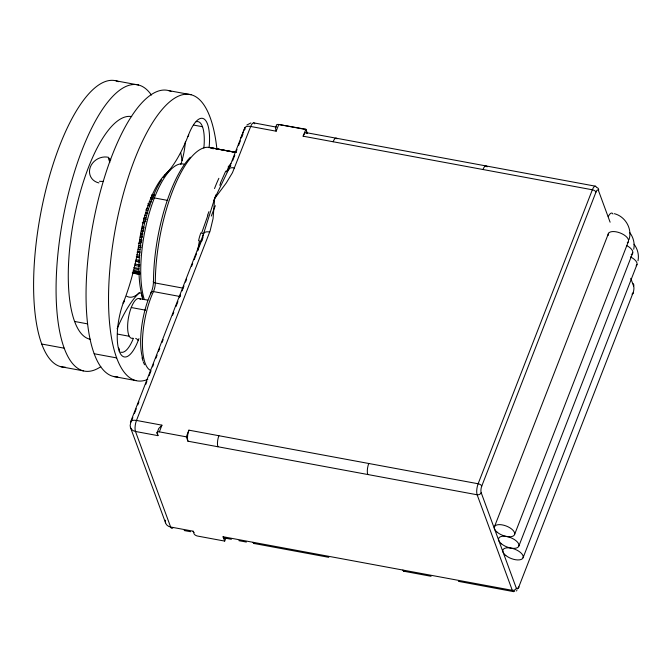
<?xml version="1.0" encoding="UTF-8"?>
<svg xmlns="http://www.w3.org/2000/svg" width="672" height="672" viewBox="0 0 672 672"><rect width="100%" height="100%" fill="white"/><g stroke="black" fill="none" stroke-linecap="round" stroke-linejoin="round"><path stroke-width="1.01" d="M157.962 435.641L157.004 433.028A3.234 1.504 21.2 0 1 159.356 431.852L161.952 425.166L136.483 420.445A8.089 3.746 21.2 0 0 130.586 423.402A8.089 6.636 -20.2 0 0 135.484 431.474L157.962 435.641A8.089 2.713 -79.5 0 1 157.517 431.693L158.718 428.543L161.902 425.208M633.738 249.194C634.948 243.432 633.352 237.275 629.765 232.646M637.997 260.77C639.206 255.016 637.61 248.858 634.032 244.23M629.042 239.593C632.52 228.766 625.313 216.451 614.384 213.688M202.574 236.922L214.57 198.803M214.771 198.198L215.905 194.855M207.925 215.216L201.617 233.184L203.498 233.713M172.864 527.906A8.089 2.713 -79.5 0 1 170.638 527.024L135.484 431.474A8.089 2.713 -79.5 0 1 136.483 420.445L210.151 230.79L213.066 218.585L214.645 198.584L226.271 182.96L232.453 172.712L250.69 126.479A8.089 2.713 -79.5 0 1 254.764 123.833M130.427 422.327L203.675 233.688A8.089 3.746 21.2 0 1 209.689 232.008M214.746 198.366L228.572 169.604L244.642 128.352M138.953 338.629A104.042 34.902 -79.5 0 0 138.205 340.528A36.397 12.214 -79.5 0 1 119.288 351.288A36.397 12.214 -79.5 0 1 123.757 301.619L124.034 300.913A104.042 34.902 -79.5 0 0 139.499 240.736A68.754 23.066 -79.5 0 1 165.211 174.56A104.042 34.902 -79.5 0 0 188.58 134.77A36.397 12.214 -79.5 0 1 204.011 118.961A36.397 12.214 -79.5 0 1 209.084 147.722M130.964 422.428L132.854 417.556M134.375 413.658L136.265 408.786M137.777 404.888L138.911 401.965M145.732 384.418L146.866 381.494M149.134 375.648L151.032 370.776M152.544 366.878L153.678 363.955M155.954 358.109L157.088 355.186M158.6 351.288L159.743 348.365M162.011 342.518L163.145 339.595M172.612 315.227L173.746 312.304M176.022 306.457L177.912 301.585M179.424 297.688L180.566 294.764M182.078 290.867L183.968 285.995M185.489 282.097L186.623 279.174M191.545 266.498L192.679 263.575M194.191 259.678L196.468 253.831M197.602 250.908L201.39 241.164M232.579 160.868L234.805 155.156M235.914 152.3L237.023 149.436M238.51 145.631L240.358 140.868M241.836 137.054L242.945 134.198M157.004 433.028L157.517 431.693M245.011 128.932A8.089 6.636 -20.2 0 0 244.801 129.427A8.089 3.746 21.2 0 1 250.69 126.479L276.167 131.2L278.771 124.488L305.844 129.234L307.289 133.165M481.177 492.66A3.234 2.654 -20.2 0 1 477.145 494.777L187.933 441.193L186.329 436.85L188.924 430.164L478.136 483.756A3.234 1.504 21.2 0 1 481.774 486.049A4.855 1.63 -79.5 0 0 481.177 492.66L516.331 588.218A3.234 2.654 -20.2 0 1 512.299 590.335L223.087 536.743L224.683 541.086L197.711 536.088A3.234 1.504 21.2 0 1 194.074 533.795L193.116 531.191L170.638 527.024A8.089 6.636 -20.2 0 1 165.396 520.195M514.752 591.007A8.089 2.713 -79.5 0 1 512.299 590.335L477.145 494.777A8.089 2.713 -79.5 0 1 478.136 483.756L592.351 189.781A8.089 2.713 -79.5 0 1 596.551 187.446A3.234 2.654 -20.2 0 1 598.508 190.672A4.855 1.63 -79.5 0 0 595.988 192.074A3.234 1.504 21.2 0 0 592.351 189.781L303.139 136.198L305.844 129.234M224.683 541.086L225.8 538.222M481.774 486.049L595.988 192.074M494.416 526.856L608.555 233.243M514.559 534.559L628.496 241.256M518.818 546.143L632.755 252.84M523.085 557.726L637.014 264.424M517.734 588.067A3.234 1.504 21.2 0 0 518.851 586.816L633.066 292.841A4.855 1.63 -79.5 0 0 633.662 286.23A3.234 2.654 -20.2 0 0 632.73 283.382M240.736 138.239L245.003 127.445M220.483 182.935L225.708 171.167A3.234 2.528 23.9 0 0 228.572 169.604A8.089 3.746 21.2 0 1 234.587 167.924M228.572 169.604L229.589 167.387M213.746 200.617L214.553 198.794M516.39 590.923L516.911 590.512M246.851 125.051L250.866 122.951M201.247 241.223L200.752 241.147M595.274 186.161L306.524 132.703M199.508 240.929L199.441 240.92A97.07 32.567 -79.5 0 0 197.744 250.328M116.113 80.85L138.592 85.016M168.563 90.569L191.041 94.735M193.603 125.076L202.482 126.714M235.276 152.309L210.697 147.764L236.032 152.468M152.368 194.477L154.409 194.855M152.023 194.586L154.132 194.888M152.242 194.914L154.291 195.292M151.813 195.653L153.854 196.031M167.756 200.416L154.367 197.938A3.234 1.495 21.2 0 0 152.006 199.114M150.478 197.484L152.527 197.862M150.637 198.5L152.687 198.878M149.268 201.583L151.318 201.961M147.764 203.86L149.814 204.238M147.949 205.489L149.99 205.867M146.504 208.253L148.546 208.631M145.698 209.95L147.748 210.336M145.916 212.722L147.958 213.1M145.37 213.318L147.42 213.696M144.64 215.233L146.681 215.611M144.026 217.484L146.068 217.862M143.413 218.753L146.479 219.316M143.783 221.021L145.824 221.399M142.33 222.692L144.371 223.079M142.153 226.985L144.203 227.363M141.893 228.413L143.934 228.791M141.49 230.21L143.531 230.588M141.271 230.908L143.321 231.286M140.826 233.167L142.867 233.545M140.717 234.125L142.758 234.503M140.406 235.948L142.447 236.326M140.146 237.149L142.187 237.535M139.818 239.417L141.868 239.803M139.843 239.87L141.884 240.248M139.633 241.685L141.674 242.063M138.34 243.18L140.381 243.558M139.163 245.591L141.212 245.969M138.172 247.078L141.238 247.649M137.92 249.211L139.969 249.589M137.861 251.328L139.902 251.706M137.054 252.193L140.12 252.756M136.853 254.722L139.919 255.293M136.928 256.679L138.97 257.057M136.282 256.889L139.339 257.46M136.156 259.762L139.222 260.324M135.845 261.055L137.886 261.433M135.341 261.324L139.432 262.08M134.803 264.004L139.919 264.953M135.148 265.516L139.238 266.272M133.804 267.54L138.919 268.489M134.266 268.766L138.356 269.522M133.123 270.262L139.264 271.404M133.694 271.177L139.835 272.311M132.737 272.101L139.902 273.428M132.376 272.479L139.541 273.806M132.443 272.588L137.558 273.538M132.594 272.992L139.818 274.243M132.317 273.025L139.482 274.352M182.969 288.12L155.291 282.988A3.234 1.445 0.2 0 1 153.51 281.098A93.828 31.483 -79.5 0 1 190.386 157.214M180.113 296.52L153.451 291.581A3.234 1.865 25 0 0 150.94 293.126A45.301 15.196 -79.5 0 0 142.733 358.638M126.672 296.192A64.714 21.714 -79.5 0 0 139.205 292.866L141.179 293.236M131.25 307.524L145.597 310.178M74.609 321.468L87.595 323.879M117.482 334.085L129.192 336.252M41.748 344.03L64.218 348.197M94.189 353.749L116.668 357.916M60.984 366.727L83.462 370.885M113.425 376.438L135.904 380.604M159.356 431.852L186.329 436.85M184.187 530.544L190.554 531.72M223.894 537.894L231.386 539.288M238.879 540.674L246.372 542.06M253.865 543.455L328.793 557.332M403.721 571.217L431.063 576.282M458.413 581.347L513.576 591.62M209.378 147.454L235.939 152.435M138.86 298.486L147.781 300.149M253.739 122.858L275.89 127.033A8.089 2.713 -79.5 0 1 276.536 127.134M143.329 362.015L144.539 364.745M130.385 427.283L165.547 522.841M598.508 190.672L610.109 222.197M630.764 278.342L633.662 286.23M307.104 133.232L305.735 129.511L278.771 124.488A3.234 1.52 21 0 0 276.402 125.698L275.436 127.764L276.15 131.141M108.419 158.382L109.855 162.296M141.422 294.764L142.859 299.401M142.036 357.823L143.01 361.024M123.757 301.619L123.656 302.543A4.402 2.041 21.2 0 1 122.959 303.013M108.41 158.39A14.448 10.886 -13.6 0 1 109.906 158.743M98.893 182.918A14.524 12.684 -29.2 0 1 90.392 166.925A14.524 12.684 -29.2 0 1 108.814 157.408M103.219 181.348A14.54 10.97 -13.7 0 1 99.515 181.255M109.519 159.457A14.54 10.97 -13.7 0 1 110.788 159.827M90.208 339.259A113.24 37.993 -79.5 0 1 73.651 220.685A113.24 37.993 -79.5 0 1 131.687 116.609M100.792 366.685A145.597 48.846 -79.5 0 1 62.992 218.61A145.597 48.846 -79.5 0 1 151.402 95.071M65.369 367.206A145.597 48.846 -79.5 0 1 40.513 214.452A145.597 48.846 -79.5 0 1 118.566 81.69M147.79 379.386A145.597 48.846 -79.5 0 1 108.906 283.408A145.597 48.846 -79.5 0 1 160.507 111.434A145.597 48.846 -79.5 0 1 216.905 149.075M117.818 376.925A145.597 48.846 -79.5 0 1 92.963 224.171A145.597 48.846 -79.5 0 1 171.016 91.409M117.088 328.826A108.083 36.263 -79.5 0 1 139.205 292.866M180.793 152.922A113.24 37.993 -79.5 0 1 182.036 160.499M185.346 141.935A32.357 10.853 -79.5 0 1 180.827 164.405M133.392 338.344A32.357 10.853 -79.5 0 1 120.641 352.094M135.702 338.377A4.04 1.865 21.2 0 1 138.18 340.528M118.516 347.987A4.04 3.318 -20.2 0 1 119.263 351.229M196.199 121.724A32.357 10.853 -79.5 0 1 203.843 148M188.563 134.77A4.04 2.134 24.5 0 1 187.958 136.315M165.211 174.56A4.04 3.452 46.4 0 1 165.152 175.106M124.034 300.913A4.04 1.865 21.1 0 1 123.253 302.333M482.966 169.512A8.089 2.713 -79.5 0 1 487.032 166.866M367.752 474.508A8.089 2.713 -79.5 0 1 368.752 463.487M405.132 570.94A8.089 2.713 -79.5 0 1 402.906 570.066M518.851 586.816A4.855 1.63 -79.5 0 1 516.331 588.218M633.066 292.841A3.234 1.504 21.2 0 1 631.94 294.092M217.896 446.746A8.089 2.713 -79.5 0 1 218.896 435.716M255.058 543.346A8.089 2.713 -79.5 0 1 253.058 542.296M333.11 141.75A8.089 2.713 -79.5 0 1 337.042 138.835M303.139 136.198A8.089 2.713 -79.5 0 1 307.07 133.283M224.868 537.919A8.089 2.713 -79.5 0 1 223.087 536.743M187.933 441.193A8.089 2.713 -79.5 0 1 188.924 430.164M142.708 297.444A72.803 24.427 -79.5 0 1 161.616 179.726M163.254 177.341A72.803 24.427 -79.5 0 1 169.949 169.957M144.337 299.662A76.037 25.511 -79.5 0 1 149.486 212.352A76.037 25.511 -79.5 0 1 184.162 164.22M132.812 338.167A20.219 6.787 -79.5 0 1 128.722 316.361A20.219 6.787 -79.5 0 1 140.507 299.477M153.51 281.098A11.323 3.797 -79.5 0 1 150.94 293.126M150.536 370.39A48.535 16.279 -79.5 0 1 142.506 339.562A48.535 16.279 -79.5 0 1 153.451 291.581A8.089 2.713 -79.5 0 0 155.291 282.988A97.07 32.567 -79.5 0 1 175.342 184.321A97.07 32.567 -79.5 0 1 213.217 148.856M230.84 165.841A3.234 2.554 37.8 0 1 228.194 166.9A97.07 32.567 -79.5 0 1 230.958 163.582M226.842 171.872A52.66 31.601 43.4 0 1 228.556 167.177M198.576 240.736A52.66 52.038 89 0 1 200.861 232.89M207.724 214.906A95.869 31.853 -75.7 0 1 208.95 211.613M211.319 216.056A97.348 27.283 -74.6 0 1 215.342 205.691M214.519 188.572A97.297 28.325 -81.4 0 1 218.87 178.298M219.778 185.279A95.97 25.889 -80.6 0 1 220.55 183.406M202.037 240.845A64.898 62.084 74.6 0 1 203.07 237.098M229.379 167.261A64.898 45.016 34.2 0 1 230.647 165.203M194.158 532.442A8.089 2.713 -79.5 0 1 193.116 531.191M608.252 216.636A10.786 3.62 -79.5 0 1 612.99 213.998M608.236 235.368A10.786 4.998 21.2 0 1 620.206 232.982A10.786 4.998 21.2 0 1 627.295 242.819M630.487 256.922A10.786 4.998 21.2 0 1 636.149 265.742M626.892 245.683A10.786 4.998 21.2 0 1 631.184 254.612M501.488 543.858A10.786 4.998 21.2 0 0 518.599 546.596A10.786 4.998 21.2 0 0 506.159 536.416A10.786 4.998 21.2 0 0 501.488 543.858M497.221 532.274A10.786 4.998 21.2 0 0 514.34 535.013A10.786 4.998 21.2 0 0 501.892 524.832A10.786 4.998 21.2 0 0 497.221 532.274M505.747 555.442A10.786 4.998 21.2 0 0 522.858 558.172A10.786 4.998 21.2 0 0 510.418 547.999A10.786 4.998 21.2 0 0 505.747 555.442"/></g></svg>
